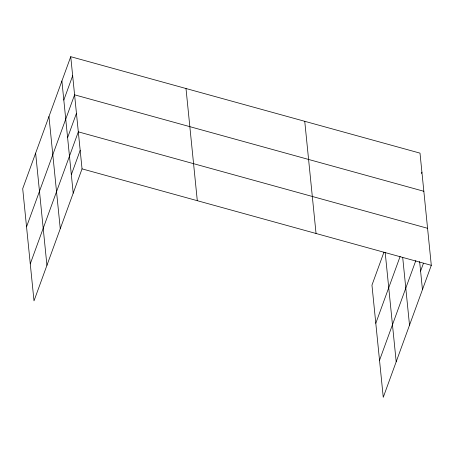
<?xml version="1.0" encoding="UTF-8"?>
<svg xmlns="http://www.w3.org/2000/svg" width="454" height="454" viewBox="0 0 454 454"><rect width="100%" height="100%" fill="white"/><g stroke="black" fill="none" stroke-linecap="round" stroke-linejoin="round"><path stroke-width="0.68" d="M70.745 56.688L22.7 188.682L33.999 300.866L82.043 168.865L70.745 56.688L420.001 153.134L431.3 265.318L383.255 397.312L371.957 285.135L383.936 252.225M63.821 100.056L72.663 75.756M26.542 226.824L74.587 94.829L423.843 191.276M67.606 137.636L76.448 113.335M30.27 263.848L78.315 131.847L427.572 228.294M71.335 174.659L80.176 150.359M421.443 173.519L421.925 172.202M375.799 323.276L400.127 256.442M379.527 360.294L415.853 260.494M420.591 271.106L423.457 263.224M82.043 168.865L431.3 265.318M419.627 261.51L422.453 289.618M402.687 257.287L409.519 325.155M385.168 252.316L396.194 361.776M304.748 121.303L316.046 233.487M185.998 88.513L197.297 200.696M61.897 80.988L73.196 193.166M48.964 116.525L60.263 228.708M35.633 153.146L46.932 265.329"/></g></svg>
